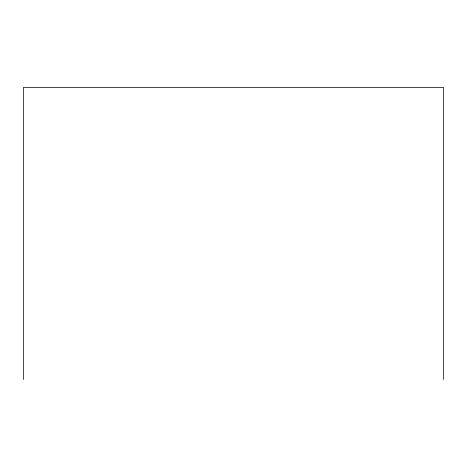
<?xml version="1.0" encoding="UTF-8"?>
<svg xmlns="http://www.w3.org/2000/svg" width="467" height="467" viewBox="0 0 467 467"><rect width="100%" height="100%" fill="white"/><g stroke="black" fill="none" stroke-linecap="round" stroke-linejoin="round"><path stroke-width="0.7" d="M443.65 379.502L443.65 87.498L23.35 87.498L23.35 379.502"/></g></svg>
